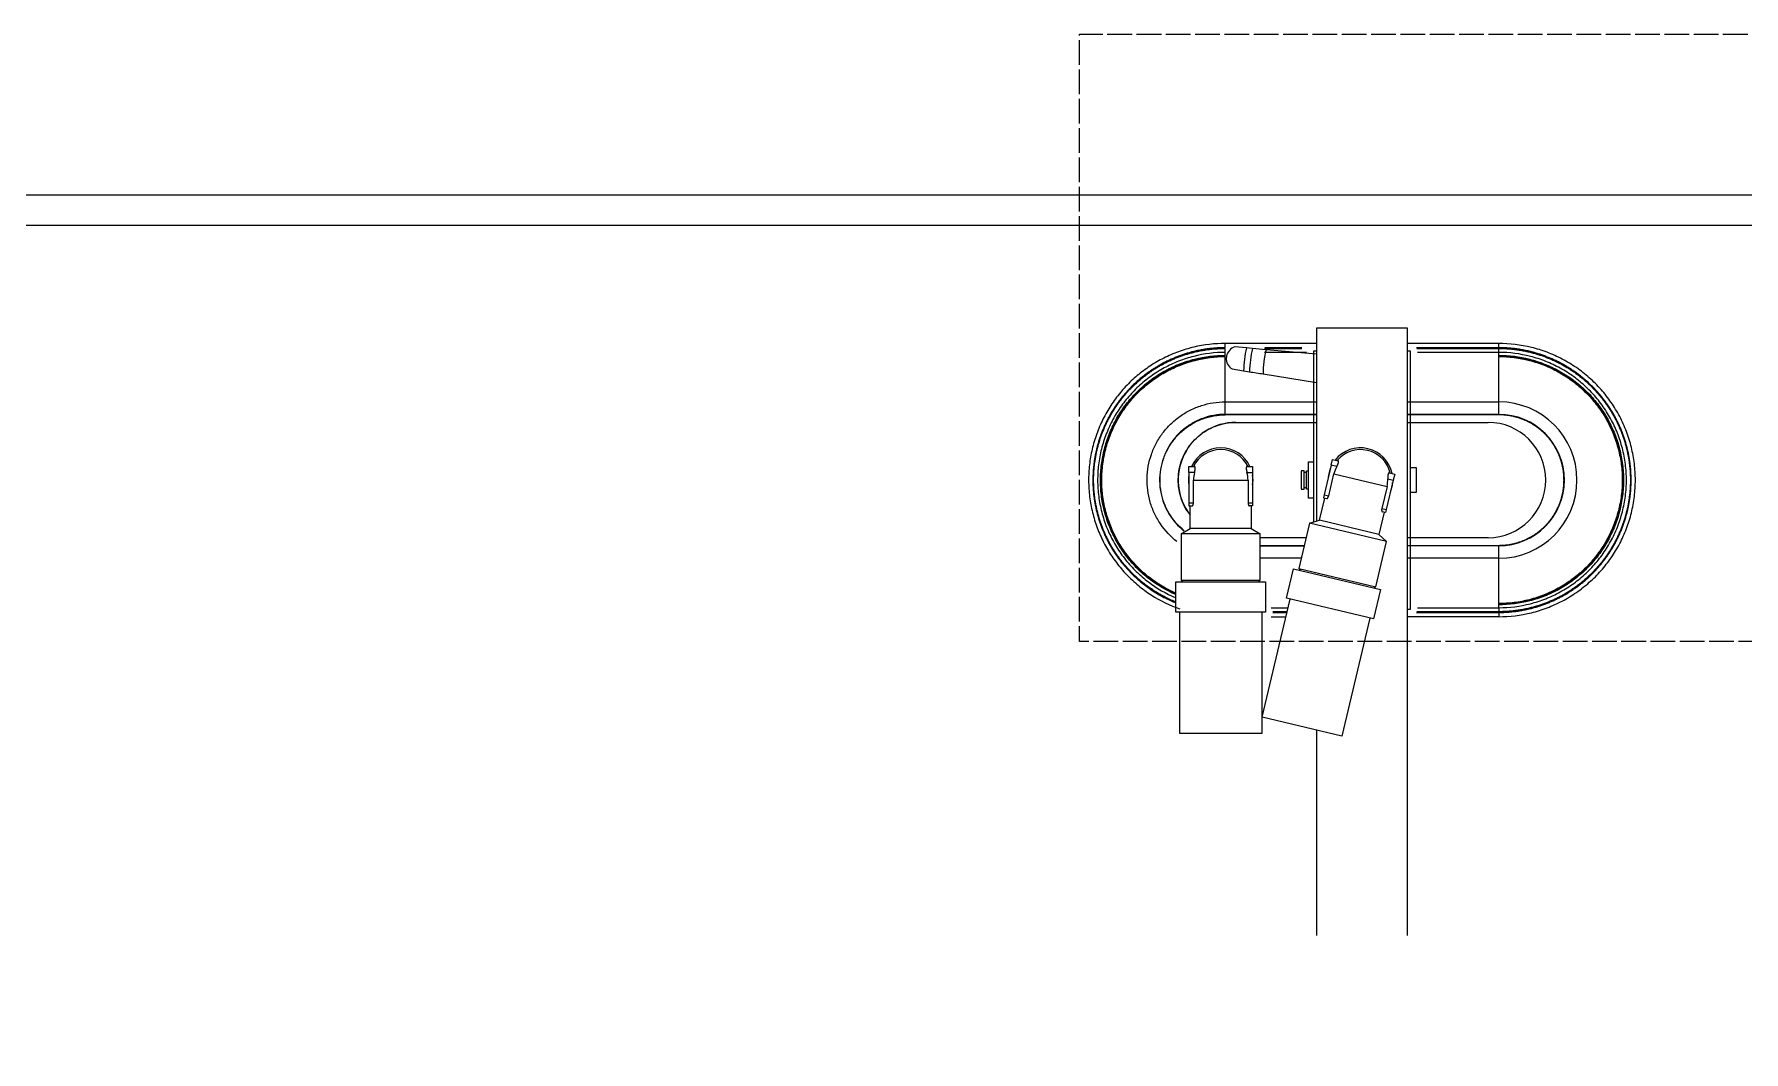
# Model space of a CAD drawing. Header units: millimetres. Extents: x 2179 to 48742, y 3478 to 161002.
# Drawn here: x 22854 to 23417, y 148094 to 148430 of the extents above; entities that cross this region are included whole.
import ezdxf

# ---------------------------------------------------------------- set-up
doc = ezdxf.new("R2010")
doc.units = ezdxf.units.MM
doc.linetypes.add('IMPORT-DASHED _2_', pattern=[9.652, 8.128, -1.524])
doc.layers.add('0-1', color=7, linetype='Continuous', lineweight=9)
doc.layers.add('Obrys-2', color=7, linetype='IMPORT-DASHED _2_', lineweight=9)
doc.layers.add('2966-1_navrh dispozice stroju-HK_02_dwg-1', color=7, linetype='Continuous', lineweight=9, true_color=0x919191)

# ---------------------------------------------------------------- blocks, each defined once
blk = doc.blocks.new('2966-1_navrh dispozice stroju-HK_02_dwg_SE2278-903744-1NP _ stroje')
at = {"layer": '0-1'}
for p, q in [((-10260, -732.75), (-10260, -762.75)), ((-10260, -792.75), (-10260, -822.75))]:
    blk.add_line(p, q, dxfattribs=at)
blk = doc.blocks.new('2966-1_navrh dispozice stroju-HK_02_dwg_SE2279-903745-1NP _ stroje')
at = {"layer": '0-1'}
for p, q in [((-10260.14, -732.75), (-10260.14, -762.75)), ((-10260.14, -792.75), (-10260.14, -822.75))]:
    blk.add_line(p, q, dxfattribs=at)
blk = doc.blocks.new('2966-1_navrh dispozice stroju-HK_02_dwg_SE2280-903746-1NP _ stroje')
at = {"layer": '0-1'}
for p, q in [((-10264.27, -762.75), (-10264.27, -732.75)), ((-10264.27, -822.75), (-10264.27, -792.75))]:
    blk.add_line(p, q, dxfattribs=at)
blk = doc.blocks.new('2966-1_navrh dispozice stroju-HK_02_dwg_SE2281-903747-1NP _ stroje')
at = {"layer": '0-1'}
for p, q in [((-10280.55, -732.75), (-10280.55, -759.52)), ((-10280.55, -795.97), (-10280.55, -809.85))]:
    blk.add_line(p, q, dxfattribs=at)
blk = doc.blocks.new('2966-1_navrh dispozice stroju-HK_02_dwg_SE2282-903748-1NP _ stroje')
at = {"layer": '0-1'}
for p, q in [((-10281.86, -759.65), (-10281.86, -732.75)), ((-10281.86, -809.8), (-10281.86, -797.61))]:
    blk.add_line(p, q, dxfattribs=at)
blk = doc.blocks.new('2966-1_navrh dispozice stroju-HK_02_dwg_SE2283-903749-1NP _ stroje')
at = {"layer": '0-1'}
for p, q in [((-10282.1, -732.75), (-10282.1, -759.76)), ((-10282.1, -797.6), (-10282.1, -809.78))]:
    blk.add_line(p, q, dxfattribs=at)
blk = doc.blocks.new('2966-1_navrh dispozice stroju-HK_02_dwg_SE2284-903750-1NP _ stroje')
at = {"layer": '0-1'}
for p, q in [((-10283.5, -732.75), (-10283.5, -762.75)), ((-10283.5, -792.75), (-10283.5, -822.75))]:
    blk.add_line(p, q, dxfattribs=at)
blk = doc.blocks.new('2966-1_navrh dispozice stroju-HK_02_dwg_SE2277-903751-1NP _ stroje')
at = {"layer": '0-1'}
for p, q in [((-10282.1, -732.75), (-10283.5, -732.75)), ((-10212.73, -732.75), (-10212.73, -762.75)), ((-10212.73, -797.71), (-10212.73, -811.25)), ((-10196.46, -807.61), (-10196.46, -802.08)), ((-10195.14, -802.4), (-10195.14, -807.14)), ((-10194.9, -807.14), (-10194.9, -802.45)), ((-10193.5, -807.64), (-10193.5, -802.78)), ((-10282.1, -822.75), (-10283.5, -822.75))]:
    blk.add_line(p, q, dxfattribs=at)
at = {"layer": '0-1', "flags": 128}
for points in [[(-10260, -732.75), (-10260.14, -732.75), (-10264.27, -732.75), (-10280.55, -732.75), (-10281.86, -732.75)], [(-10196.46, -759.52), (-10196.46, -732.75), (-10212.73, -732.75), (-10217, -732.75), (-10216.87, -732.75), (-10217, -762.75), (-10217, -732.75)], [(-10196.46, -732.75), (-10195.14, -732.75), (-10195.14, -759.65)], [(-10194.9, -759.76), (-10194.9, -732.75), (-10193.5, -732.75), (-10193.5, -762.75)], [(-10216.87, -811.52), (-10216.87, -796.73), (-10217, -811.52)], [(-10260, -822.75), (-10260.14, -822.75), (-10264.27, -822.75), (-10280.55, -822.75), (-10281.86, -822.75)]]:
    blk.add_lwpolyline(points, dxfattribs=at)
at = {"layer": '0-1'}
for radius, start in [(25.77, 0), (21.64, 360)]:
    blk.add_arc((-10238.5, -732.75), radius, start, 180, dxfattribs=at)
for points, degree, knots in [([(-10193.5, -732.75), (-10193.5, -729.12), (-10194.16, -723.68), (-10196.32, -716.75), (-10198.56, -711.78), (-10201.38, -707.12), (-10204.74, -702.83), (-10208.59, -698.98), (-10212.88, -695.62), (-10217.54, -692.8), (-10222.51, -690.57), (-10227.71, -688.95), (-10233.06, -687.97), (-10238.5, -687.64), (-10243.94, -687.97), (-10249.3, -688.95), (-10254.5, -690.57), (-10259.47, -692.8), (-10264.13, -695.62), (-10268.41, -698.98), (-10272.27, -702.83), (-10275.63, -707.12), (-10278.44, -711.78), (-10280.68, -716.75), (-10282.84, -723.68), (-10283.5, -729.12), (-10283.5, -732.75)], 3, [0, 0, 0, 0, 0.076923, 0.115385, 0.153846, 0.192308, 0.230769, 0.269231, 0.307692, 0.346154, 0.384615, 0.423077, 0.461538, 0.5, 0.538462, 0.576923, 0.615385, 0.653846, 0.692308, 0.730769, 0.769231, 0.807692, 0.846154, 0.884615, 0.923077, 1, 1, 1, 1]), ([(-10194.9, -732.75), (-10194.9, -728.78), (-10196.09, -722.29), (-10197.66, -717.26), (-10199.82, -712.45), (-10202.55, -707.93), (-10205.81, -703.78), (-10209.54, -700.05), (-10213.69, -696.8), (-10218.2, -694.07), (-10223.01, -691.9), (-10228.05, -690.34), (-10233.24, -689.38), (-10238.5, -689.07), (-10243.77, -689.38), (-10248.96, -690.34), (-10253.99, -691.9), (-10258.8, -694.07), (-10263.31, -696.8), (-10267.47, -700.05), (-10271.2, -703.78), (-10274.45, -707.93), (-10277.18, -712.45), (-10279.34, -717.26), (-10280.91, -722.29), (-10282.1, -728.78), (-10282.1, -732.75)], 2, [0, 0, 0, 0.057692, 0.096154, 0.134615, 0.173077, 0.211538, 0.25, 0.288462, 0.326923, 0.365385, 0.403846, 0.442308, 0.480769, 0.519231, 0.557692, 0.596154, 0.634615, 0.673077, 0.711538, 0.75, 0.788462, 0.826923, 0.865385, 0.903846, 0.942308, 1, 1, 1]), ([(-10281.86, -732.75), (-10281.86, -728.8), (-10280.68, -722.35), (-10279.12, -717.34), (-10276.97, -712.56), (-10274.25, -708.07), (-10271.02, -703.94), (-10267.31, -700.23), (-10263.18, -696.99), (-10258.69, -694.28), (-10253.91, -692.13), (-10248.9, -690.57), (-10243.74, -689.62), (-10238.5, -689.3), (-10233.27, -689.62), (-10228.11, -690.57), (-10223.1, -692.13), (-10218.31, -694.28), (-10213.82, -696.99), (-10209.69, -700.23), (-10205.98, -703.94), (-10202.75, -708.07), (-10200.04, -712.56), (-10197.88, -717.34), (-10196.32, -722.35), (-10195.14, -728.8), (-10195.14, -732.75)], 2, [0, 0, 0, 0.057692, 0.096154, 0.134615, 0.173077, 0.211538, 0.25, 0.288462, 0.326923, 0.365385, 0.403846, 0.442308, 0.480769, 0.519231, 0.557692, 0.596154, 0.634615, 0.673077, 0.711538, 0.75, 0.788462, 0.826923, 0.865385, 0.903846, 0.942308, 1, 1, 1]), ([(-10196.46, -732.75), (-10196.46, -729.22), (-10197.13, -723.94), (-10199.31, -717.23), (-10201.56, -712.44), (-10204.4, -707.97), (-10207.77, -703.89), (-10211.63, -700.27), (-10215.91, -697.15), (-10220.55, -694.6), (-10225.48, -692.65), (-10230.6, -691.34), (-10235.85, -690.67), (-10241.15, -690.67), (-10246.4, -691.34), (-10251.53, -692.65), (-10256.45, -694.6), (-10261.09, -697.15), (-10265.37, -700.27), (-10269.23, -703.89), (-10272.61, -707.97), (-10275.44, -712.44), (-10277.7, -717.23), (-10279.88, -723.94), (-10280.55, -729.22), (-10280.55, -732.75)], 3, [0, 0, 0, 0, 0.08, 0.12, 0.16, 0.2, 0.24, 0.28, 0.32, 0.36, 0.4, 0.44, 0.48, 0.52, 0.56, 0.6, 0.64, 0.68, 0.72, 0.76, 0.8, 0.84, 0.88, 0.92, 1, 1, 1, 1]), ([(-10279.6, -732.75), (-10279.6, -729.3), (-10278.95, -724.14), (-10276.82, -717.58), (-10274.61, -712.89), (-10271.84, -708.52), (-10268.54, -704.54), (-10264.77, -700.99), (-10260.58, -697.95), (-10256.05, -695.46), (-10251.24, -693.55), (-10246.22, -692.27), (-10241.09, -691.62), (-10235.91, -691.62), (-10230.78, -692.27), (-10225.77, -693.55), (-10220.96, -695.46), (-10216.42, -697.95), (-10212.23, -700.99), (-10208.46, -704.54), (-10205.16, -708.52), (-10202.39, -712.89), (-10200.19, -717.58), (-10198.06, -724.14), (-10197.4, -729.3), (-10197.4, -732.75)], 3, [0, 0, 0, 0, 0.08, 0.12, 0.16, 0.2, 0.24, 0.28, 0.32, 0.36, 0.4, 0.44, 0.48, 0.52, 0.56, 0.6, 0.64, 0.68, 0.72, 0.76, 0.8, 0.84, 0.88, 0.92, 1, 1, 1, 1]), ([(-10279.32, -732.75), (-10279.33, -729.33), (-10278.68, -724.2), (-10276.56, -717.68), (-10274.37, -713.03), (-10271.61, -708.69), (-10268.34, -704.73), (-10264.59, -701.21), (-10260.43, -698.19), (-10255.93, -695.71), (-10251.15, -693.82), (-10246.17, -692.54), (-10241.07, -691.9), (-10235.93, -691.9), (-10230.83, -692.54), (-10225.85, -693.82), (-10221.07, -695.71), (-10216.57, -698.19), (-10212.41, -701.21), (-10208.66, -704.73), (-10205.39, -708.69), (-10202.63, -713.03), (-10200.45, -717.68), (-10198.33, -724.2), (-10197.68, -729.33), (-10197.68, -732.75)], 3, [0, 0, 0, 0, 0.08, 0.12, 0.16, 0.2, 0.24, 0.28, 0.32, 0.36, 0.4, 0.44, 0.48, 0.52, 0.56, 0.6, 0.64, 0.68, 0.72, 0.76, 0.8, 0.84, 0.88, 0.92, 1, 1, 1, 1]), ([(-10279.18, -732.75), (-10279.18, -729.34), (-10278.53, -724.23), (-10276.42, -717.73), (-10274.24, -713.1), (-10271.49, -708.78), (-10268.23, -704.83), (-10264.5, -701.32), (-10260.35, -698.31), (-10255.87, -695.85), (-10251.1, -693.96), (-10246.14, -692.69), (-10241.06, -692.04), (-10235.94, -692.04), (-10230.86, -692.69), (-10225.9, -693.96), (-10221.14, -695.85), (-10216.65, -698.31), (-10212.51, -701.32), (-10208.77, -704.83), (-10205.51, -708.78), (-10202.76, -713.1), (-10200.58, -717.73), (-10198.47, -724.23), (-10197.83, -729.34), (-10197.83, -732.75)], 3, [0, 0, 0, 0, 0.08, 0.12, 0.16, 0.2, 0.24, 0.28, 0.32, 0.36, 0.4, 0.44, 0.48, 0.52, 0.56, 0.6, 0.64, 0.68, 0.72, 0.76, 0.8, 0.84, 0.88, 0.92, 1, 1, 1, 1]), ([(-10217, -732.75), (-10217, -729.91), (-10218.22, -725.36), (-10219.81, -721.95), (-10221.97, -718.87), (-10224.63, -716.21), (-10227.71, -714.06), (-10231.12, -712.47), (-10234.75, -711.49), (-10238.5, -711.16), (-10242.25, -711.49), (-10245.88, -712.47), (-10249.29, -714.06), (-10252.37, -716.21), (-10255.03, -718.87), (-10257.19, -721.95), (-10258.78, -725.36), (-10260, -729.91), (-10260, -732.75)], 2, [0, 0, 0, 0.083333, 0.138889, 0.194444, 0.25, 0.305556, 0.361111, 0.416667, 0.472222, 0.527778, 0.583333, 0.638889, 0.694444, 0.75, 0.805556, 0.861111, 0.916667, 1, 1, 1]), ([(-10283.5, -822.75), (-10283.5, -826.25), (-10282.88, -831.5), (-10280.86, -838.23), (-10278.77, -843.06), (-10276.13, -847.61), (-10272.98, -851.82), (-10269.36, -855.64), (-10265.31, -859.01), (-10260.9, -861.89), (-10256.19, -864.24), (-10251.23, -866.01), (-10246.11, -867.2), (-10240.88, -867.79), (-10235.61, -867.76), (-10230.39, -867.11), (-10225.27, -865.86), (-10220.34, -864.03), (-10215.65, -861.63), (-10211.28, -858.7), (-10207.27, -855.29), (-10203.69, -851.43), (-10199.55, -845.76), (-10197.22, -841.01), (-10196.06, -837.7)], 3, [0, 0, 0, 0, 0.083333, 0.125, 0.166667, 0.208333, 0.25, 0.291667, 0.333333, 0.375, 0.416667, 0.458333, 0.5, 0.541667, 0.583333, 0.625, 0.666667, 0.708333, 0.75, 0.791667, 0.833333, 0.875, 0.916667, 1, 1, 1, 1]), ([(-10282.1, -822.75), (-10282.1, -826.68), (-10280.93, -833.12), (-10279.38, -838.13), (-10277.25, -842.91), (-10274.56, -847.4), (-10271.35, -851.54), (-10267.67, -855.26), (-10263.57, -858.52), (-10259.11, -861.26), (-10254.35, -863.45), (-10249.36, -865.05), (-10244.22, -866.05), (-10239, -866.42), (-10233.77, -866.17), (-10228.61, -865.29), (-10223.59, -863.8), (-10218.78, -861.72), (-10214.26, -859.08), (-10210.09, -855.92), (-10206.32, -852.28), (-10203.02, -848.22), (-10199.53, -842.68), (-10198.06, -839.03)], 2, [0, 0, 0, 0.065217, 0.108696, 0.152174, 0.195652, 0.23913, 0.282609, 0.326087, 0.369565, 0.413043, 0.456522, 0.5, 0.543478, 0.586956, 0.630435, 0.673913, 0.717391, 0.76087, 0.804348, 0.847826, 0.891304, 0.934783, 1, 1, 1]), ([(-10198.31, -839.02), (-10199.78, -842.65), (-10203.26, -848.14), (-10206.55, -852.18), (-10210.3, -855.79), (-10214.45, -858.92), (-10218.95, -861.54), (-10223.73, -863.6), (-10228.72, -865.07), (-10233.85, -865.94), (-10239.05, -866.18), (-10244.24, -865.81), (-10249.35, -864.81), (-10254.3, -863.21), (-10259.02, -861.03), (-10263.45, -858.3), (-10267.53, -855.07), (-10271.18, -851.36), (-10274.37, -847.25), (-10277.04, -842.78), (-10279.16, -838.03), (-10280.7, -833.06), (-10281.86, -826.66), (-10281.86, -822.75)], 2, [0, 0, 0, 0.065217, 0.108696, 0.152174, 0.195652, 0.23913, 0.282609, 0.326087, 0.369565, 0.413044, 0.456522, 0.5, 0.543478, 0.586957, 0.630435, 0.673913, 0.717391, 0.76087, 0.804348, 0.847826, 0.891304, 0.934783, 1, 1, 1]), ([(-10280.55, -822.75), (-10280.55, -826.24), (-10279.89, -831.49), (-10277.74, -838.16), (-10275.51, -842.92), (-10272.72, -847.37), (-10269.39, -851.43), (-10265.58, -855.05), (-10261.35, -858.17), (-10256.76, -860.74), (-10251.9, -862.71), (-10246.82, -864.07), (-10241.61, -864.78), (-10236.36, -864.84), (-10231.14, -864.25), (-10226.03, -863.01), (-10221.12, -861.15), (-10216.47, -858.69), (-10212.17, -855.66), (-10208.28, -852.13), (-10203.72, -846.82), (-10201.08, -842.24), (-10199.73, -839.01)], 3, [0, 0, 0, 0, 0.090909, 0.136364, 0.181818, 0.227273, 0.272727, 0.318182, 0.363636, 0.409091, 0.454545, 0.5, 0.545455, 0.590909, 0.636364, 0.681818, 0.727273, 0.772727, 0.818182, 0.863636, 0.909091, 1, 1, 1, 1]), ([(-10200.77, -839.04), (-10202.12, -842.17), (-10204.73, -846.6), (-10209.22, -851.74), (-10213.04, -855.15), (-10217.25, -858.05), (-10221.79, -860.41), (-10226.59, -862.19), (-10231.57, -863.37), (-10236.66, -863.91), (-10241.78, -863.82), (-10246.84, -863.1), (-10251.78, -861.75), (-10256.51, -859.81), (-10260.97, -857.29), (-10265.08, -854.24), (-10268.77, -850.7), (-10272.01, -846.73), (-10274.72, -842.39), (-10276.88, -837.75), (-10278.96, -831.26), (-10279.6, -826.15), (-10279.6, -822.75)], 3, [0, 0, 0, 0, 0.090909, 0.136364, 0.181818, 0.227273, 0.272727, 0.318182, 0.363636, 0.409091, 0.454545, 0.5, 0.545455, 0.590909, 0.636364, 0.681818, 0.727273, 0.772727, 0.818182, 0.863636, 0.909091, 1, 1, 1, 1]), ([(-10201.08, -839.05), (-10202.43, -842.15), (-10205.03, -846.54), (-10209.5, -851.62), (-10213.3, -854.99), (-10217.48, -857.86), (-10221.99, -860.2), (-10226.76, -861.95), (-10231.7, -863.1), (-10236.75, -863.64), (-10241.83, -863.54), (-10246.85, -862.81), (-10251.75, -861.47), (-10256.44, -859.53), (-10260.86, -857.03), (-10264.93, -854), (-10268.59, -850.49), (-10271.8, -846.55), (-10274.49, -842.24), (-10276.62, -837.64), (-10278.69, -831.19), (-10279.33, -826.12), (-10279.32, -822.75)], 3, [0, 0, 0, 0, 0.090909, 0.136364, 0.181818, 0.227273, 0.272727, 0.318182, 0.363636, 0.409091, 0.454545, 0.5, 0.545455, 0.590909, 0.636364, 0.681818, 0.727273, 0.772727, 0.818182, 0.863636, 0.909091, 1, 1, 1, 1]), ([(-10201.24, -839.06), (-10202.59, -842.14), (-10205.19, -846.51), (-10209.65, -851.56), (-10213.44, -854.91), (-10217.61, -857.76), (-10222.1, -860.08), (-10226.85, -861.82), (-10231.77, -862.97), (-10236.8, -863.49), (-10241.85, -863.39), (-10246.86, -862.66), (-10251.73, -861.32), (-10256.4, -859.39), (-10260.8, -856.89), (-10264.85, -853.87), (-10268.5, -850.37), (-10271.69, -846.45), (-10274.36, -842.16), (-10276.49, -837.57), (-10278.55, -831.15), (-10279.18, -826.11), (-10279.18, -822.75)], 3, [0, 0, 0, 0, 0.090909, 0.136364, 0.181818, 0.227273, 0.272727, 0.318182, 0.363636, 0.409091, 0.454545, 0.5, 0.545455, 0.590909, 0.636364, 0.681818, 0.727273, 0.772727, 0.818182, 0.863636, 0.909091, 1, 1, 1, 1]), ([(-10218.23, -838.66), (-10219.87, -840.75), (-10222.82, -843.5), (-10227.46, -846.14), (-10231.19, -847.57), (-10235.11, -848.4), (-10239.1, -848.61), (-10243.08, -848.21), (-10246.95, -847.2), (-10250.62, -845.61), (-10254, -843.46), (-10257.01, -840.83), (-10259.57, -837.76), (-10261.64, -834.33), (-10263.65, -829.39), (-10264.27, -825.4), (-10264.27, -822.75)], 3, [0, 0, 0, 0, 0.125, 0.1875, 0.25, 0.3125, 0.375, 0.4375, 0.5, 0.5625, 0.625, 0.6875, 0.75, 0.8125, 0.875, 1, 1, 1, 1]), ([(-10260.14, -822.75), (-10260.14, -825.28), (-10259.46, -829.09), (-10257.29, -833.69), (-10255.09, -836.81), (-10252.37, -839.5), (-10249.23, -841.66), (-10245.75, -843.25), (-10242.05, -844.2), (-10238.25, -844.49), (-10234.45, -844.11), (-10230.77, -843.07), (-10226.19, -840.85), (-10223.27, -838.32), (-10221.68, -836.35)], 3, [0, 0, 0, 0, 0.142857, 0.214286, 0.285714, 0.357143, 0.428571, 0.5, 0.571429, 0.642857, 0.714286, 0.785714, 0.857143, 1, 1, 1, 1]), ([(-10221.79, -836.28), (-10223.38, -838.24), (-10226.28, -840.75), (-10230.83, -842.95), (-10234.49, -843.98), (-10238.26, -844.36), (-10242.04, -844.06), (-10245.72, -843.12), (-10249.17, -841.54), (-10252.29, -839.39), (-10254.99, -836.72), (-10257.18, -833.62), (-10259.33, -829.04), (-10260, -825.27), (-10260, -822.75)], 3, [0, 0, 0, 0, 0.142857, 0.214286, 0.285714, 0.357143, 0.428571, 0.5, 0.571429, 0.642857, 0.714286, 0.785714, 0.857143, 1, 1, 1, 1])]:
    blk.add_open_spline(points, degree=degree, knots=knots, dxfattribs=at)
for name in ['2966-1_navrh dispozice stroju-HK_02_dwg_SE2284-903750-1NP _ stroje', '2966-1_navrh dispozice stroju-HK_02_dwg_SE2283-903749-1NP _ stroje', '2966-1_navrh dispozice stroju-HK_02_dwg_SE2282-903748-1NP _ stroje', '2966-1_navrh dispozice stroju-HK_02_dwg_SE2281-903747-1NP _ stroje', '2966-1_navrh dispozice stroju-HK_02_dwg_SE2280-903746-1NP _ stroje', '2966-1_navrh dispozice stroju-HK_02_dwg_SE2279-903745-1NP _ stroje', '2966-1_navrh dispozice stroju-HK_02_dwg_SE2278-903744-1NP _ stroje']:
    blk.add_blockref(name, (0, 0))
blk = doc.blocks.new('2966-1_navrh dispozice stroju-HK_02_dwg_SE2276-903752-1NP _ stroje')
at = {"layer": '0-1'}
for centre, start, end in [((-10238.5, -736.25), 360, 180), ((-10238.5, -819.25), 180, 307.6173)]:
    blk.add_arc(centre, 19, start, end, dxfattribs=at)
blk = doc.blocks.new('2966-1_navrh dispozice stroju-HK_02_dwg_SE2274-903753-1NP _ stroje')
at = {"layer": '0-1'}
for p, q in [((-10219.5, -736.25), (-10219.5, -762.75)), ((-10219.5, -796.11), (-10219.5, -811.25))]:
    blk.add_line(p, q, dxfattribs=at)
blk = doc.blocks.new('2966-1_navrh dispozice stroju-HK_02_dwg_SE2275-903754-1NP _ stroje')
at = {"layer": '0-1'}
for p, q in [((-10257.5, -762.75), (-10257.5, -736.25)), ((-10257.5, -819.25), (-10257.5, -792.75))]:
    blk.add_line(p, q, dxfattribs=at)
blk = doc.blocks.new('2966-1_navrh dispozice stroju-HK_02_dwg_SE2273-903755-1NP _ stroje')
at = {"layer": '0-1'}
blk.add_arc((-10238.5, -736.25), 19, 360, 180, dxfattribs=at)
blk.add_open_spline([(-10228.34, -835.3), (-10230.24, -836.51), (-10233.42, -837.8), (-10237.92, -838.34), (-10241.3, -838.14), (-10244.6, -837.35), (-10247.71, -835.98), (-10250.53, -834.08), (-10252.96, -831.72), (-10254.94, -828.96), (-10256.89, -824.88), (-10257.5, -821.5), (-10257.5, -819.25)], degree=3, knots=[0, 0, 0, 0, 0.166667, 0.25, 0.333333, 0.416667, 0.5, 0.583333, 0.666667, 0.75, 0.833333, 1, 1, 1, 1], dxfattribs=at)
for name in ['2966-1_navrh dispozice stroju-HK_02_dwg_SE2275-903754-1NP _ stroje', '2966-1_navrh dispozice stroju-HK_02_dwg_SE2274-903753-1NP _ stroje']:
    blk.add_blockref(name, (0, 0))
blk = doc.blocks.new('2966-1_navrh dispozice stroju-HK_02_dwg_SE2272-903756-1NP _ stroje')
at = {"layer": '0-1'}
for p, q in [((-10279.99, -792.75), (-10281.45, -809.34)), ((-10273.48, -810.33), (-10270.68, -792.75))]:
    blk.add_line(p, q, dxfattribs=at)
at = {"layer": '0-1', "flags": 128}
for points in [[(-10281.84, -813.81), (-10282.02, -815.8), (-10282.35, -819.62)], [(-10275.1, -820.52), (-10274.49, -816.73), (-10274.18, -814.76)]]:
    blk.add_lwpolyline(points, dxfattribs=at)
at = {"layer": '0-1'}
for centre, radius, start, end in [((-8365.7, -980.39), 1923.37, 174.89782, 175.03144), ((-10273.5, -777.75), 32.58, 255.884, 270.0452), ((-11298.16, -649.65), 1037.2, 350.84074, 351.08852), ((-10273.5, -777.75), 37.02, 256.9798, 268.9497), ((-10278.52, -818.44), 4.01, 197.2324, 258.7213), ((-10278.52, -818.44), 4.01, 267.208, 328.6968), ((-10273.5, -777.75), 45, 262.5871, 263.3421)]:
    blk.add_arc(centre, radius, start, end, dxfattribs=at)
blk.add_open_spline([(-10282.02, -815.8), (-10280.78, -816.08), (-10278.29, -816.51), (-10275.76, -816.7), (-10274.49, -816.73)], degree=3, dxfattribs=at)
blk = doc.blocks.new('2966-1_navrh dispozice stroju-HK_02_dwg_SE2271-903757-1NP _ stroje')
at = {"layer": '0-1'}
for p, q in [((-10241, -796.01), (-10241, -796.75)), ((-10236, -796.75), (-10236, -796.01))]:
    blk.add_line(p, q, dxfattribs=at)
at = {"layer": '0-1', "flags": 128}
for points in [[(-10234.5, -761.75), (-10234.5, -759.75), (-10242.5, -759.75), (-10242.5, -761.75)], [(-10235.5, -795.35), (-10235.5, -796.01), (-10241.5, -796.01), (-10241.5, -795.35)]]:
    blk.add_lwpolyline(points, dxfattribs=at)
blk.add_lwpolyline([(-10241.5, -797.75), (-10235.5, -797.75), (-10235.5, -796.75), (-10241.5, -796.75)], close=True, dxfattribs=at)
blk = doc.blocks.new('2966-1_navrh dispozice stroju-HK_02_dwg_SE2270-903758-1NP _ stroje')
at = {"layer": '0-1', "flags": 128}
for points in [[(-10196, -762.75), (-10196, -761.75), (-10281, -761.75), (-10281, -762.75)], [(-10281, -792.75), (-10281, -793.75), (-10224.64, -793.75)]]:
    blk.add_lwpolyline(points, dxfattribs=at)
blk = doc.blocks.new('2966-1_navrh dispozice stroju-HK_02_dwg_SE2269-903759-1NP _ stroje')
at = {"layer": '0-1', "flags": 128}
blk.add_lwpolyline([(-10232.5, -793.75), (-10232.5, -795.35), (-10244.5, -795.35), (-10244.5, -793.75)], dxfattribs=at)
blk = doc.blocks.new('2966-1_navrh dispozice stroju-HK_02_dwg_SE2268-903760-1NP _ stroje')
at = {"layer": '0-1'}
for start, end in [(115.0616, 244.9384), (81.2584, 98.7416), (261.2584, 278.7416)]:
    blk.add_arc((-10238.5, -824.25), 10.62, start, end, dxfattribs=at)
blk = doc.blocks.new('2966-1_navrh dispozice stroju-HK_02_dwg_SE2267-903761-1NP _ stroje')
at = {"layer": '0-1'}
for p, q in [((-10241, -815.61), (-10241, -813.75)), ((-10205, -811.75), (-10205.5, -811.25)), ((-10205.5, -837.25), (-10205, -836.75))]:
    blk.add_line(p, q, dxfattribs=at)
at = {"layer": '0-1', "flags": 128}
for points in [[(-10243, -815.61), (-10243, -813.75), (-10241, -813.75), (-10231, -813.75)], [(-10241, -834.75), (-10231, -834.75), (-10231, -833.23), (-10238.5, -833.23), (-10238.5, -815.26), (-10231, -815.26), (-10231, -813.75), (-10230, -813.75), (-10230, -814.82)], [(-10230, -814.2), (-10222.5, -814.2), (-10222.5, -834.3), (-10230, -834.3)], [(-10222.5, -814.2), (-10220.8, -811.25), (-10220.8, -837.25), (-10222.5, -834.3)], [(-10220.8, -837.25), (-10205.5, -837.25), (-10205.5, -811.25), (-10220.8, -811.25)], [(-10241, -832.88), (-10241, -834.75), (-10243, -834.75), (-10243, -832.88)], [(-10231, -834.75), (-10230, -834.75), (-10230, -833.67)]]:
    blk.add_lwpolyline(points, dxfattribs=at)
at = {"layer": '0-1'}
for radius, start, end in [(10.05, 116.6001, 243.3999), (8.99, 90, 106.153), (8.99, 253.847, 270)]:
    blk.add_arc((-10238.5, -824.25), radius, start, end, dxfattribs=at)
for points, knots in [([(-10243, -815.61), (-10243, -815.64), (-10242.99, -815.68), (-10242.96, -815.72), (-10242.94, -815.74), (-10242.91, -815.77), (-10242.87, -815.78), (-10242.84, -815.8), (-10242.8, -815.81), (-10242.77, -815.82), (-10242.73, -815.83), (-10242.69, -815.84), (-10242.66, -815.84), (-10242.62, -815.85), (-10242.58, -815.85), (-10242.55, -815.85), (-10242.51, -815.86), (-10242.47, -815.86), (-10242.43, -815.86), (-10242.4, -815.86), (-10242.36, -815.86), (-10242.32, -815.86), (-10242.28, -815.85), (-10242.25, -815.85), (-10242.21, -815.85), (-10242.17, -815.85), (-10242.14, -815.84), (-10242.1, -815.84), (-10242.06, -815.84), (-10242.02, -815.83), (-10241.99, -815.83), (-10241.95, -815.82), (-10241.91, -815.82), (-10241.88, -815.81), (-10241.84, -815.81), (-10241.8, -815.8), (-10241.77, -815.79), (-10241.73, -815.79), (-10241.69, -815.78), (-10241.66, -815.77), (-10241.62, -815.77), (-10241.58, -815.76), (-10241.55, -815.75), (-10241.51, -815.74), (-10241.47, -815.74), (-10241.44, -815.73), (-10241.4, -815.72), (-10241.36, -815.71), (-10241.33, -815.7), (-10241.29, -815.69), (-10241.25, -815.68), (-10241.22, -815.67), (-10241.18, -815.66), (-10241.15, -815.65), (-10241.11, -815.64), (-10241.06, -815.63), (-10241.03, -815.62), (-10241, -815.61)], [0, 0, 0, 0, 0.035045, 0.052564, 0.070094, 0.087631, 0.105172, 0.122716, 0.14026, 0.157805, 0.175351, 0.192896, 0.210442, 0.227988, 0.245534, 0.263079, 0.280625, 0.298171, 0.315717, 0.333263, 0.350808, 0.368354, 0.3859, 0.403446, 0.420991, 0.438537, 0.456083, 0.473629, 0.491174, 0.50872, 0.526266, 0.543812, 0.561357, 0.578903, 0.596449, 0.613995, 0.63154, 0.649086, 0.666632, 0.684178, 0.701723, 0.719269, 0.736815, 0.75436, 0.771906, 0.789452, 0.806997, 0.824543, 0.842089, 0.859635, 0.87718, 0.894726, 0.912272, 0.929817, 0.947363, 0.964909, 1, 1, 1, 1]), ([(-10231, -815.26), (-10230.97, -815.26), (-10230.93, -815.26), (-10230.87, -815.26), (-10230.82, -815.25), (-10230.78, -815.25), (-10230.73, -815.24), (-10230.69, -815.24), (-10230.65, -815.23), (-10230.6, -815.22), (-10230.56, -815.21), (-10230.52, -815.2), (-10230.47, -815.19), (-10230.43, -815.17), (-10230.39, -815.16), (-10230.35, -815.14), (-10230.31, -815.12), (-10230.27, -815.1), (-10230.23, -815.08), (-10230.19, -815.06), (-10230.15, -815.04), (-10230.11, -815.01), (-10230.08, -814.98), (-10230.05, -814.95), (-10230.02, -814.9), (-10230, -814.86), (-10230, -814.82)], [0, 0, 0, 0, 0.076937, 0.115407, 0.153875, 0.192344, 0.230813, 0.269282, 0.307751, 0.34622, 0.384689, 0.423158, 0.461626, 0.500095, 0.538564, 0.577033, 0.615501, 0.65397, 0.692438, 0.730906, 0.769373, 0.807839, 0.846302, 0.884757, 0.923197, 1, 1, 1, 1]), ([(-10241, -832.88), (-10241.03, -832.87), (-10241.06, -832.86), (-10241.11, -832.85), (-10241.14, -832.84), (-10241.18, -832.83), (-10241.21, -832.82), (-10241.25, -832.81), (-10241.29, -832.8), (-10241.32, -832.79), (-10241.36, -832.78), (-10241.39, -832.77), (-10241.43, -832.77), (-10241.46, -832.76), (-10241.5, -832.75), (-10241.54, -832.74), (-10241.57, -832.74), (-10241.61, -832.73), (-10241.64, -832.72), (-10241.68, -832.71), (-10241.72, -832.71), (-10241.75, -832.7), (-10241.79, -832.69), (-10241.82, -832.69), (-10241.86, -832.68), (-10241.9, -832.68), (-10241.93, -832.67), (-10241.97, -832.67), (-10242.01, -832.66), (-10242.04, -832.66), (-10242.08, -832.65), (-10242.12, -832.65), (-10242.15, -832.65), (-10242.19, -832.64), (-10242.23, -832.64), (-10242.26, -832.64), (-10242.3, -832.64), (-10242.34, -832.64), (-10242.37, -832.63), (-10242.41, -832.63), (-10242.45, -832.63), (-10242.48, -832.63), (-10242.52, -832.64), (-10242.56, -832.64), (-10242.59, -832.64), (-10242.63, -832.65), (-10242.67, -832.65), (-10242.7, -832.66), (-10242.74, -832.66), (-10242.77, -832.67), (-10242.81, -832.68), (-10242.84, -832.69), (-10242.88, -832.71), (-10242.91, -832.73), (-10242.94, -832.75), (-10242.97, -832.77), (-10242.99, -832.82), (-10243, -832.85), (-10243, -832.88)], [0, 0, 0, 0, 0.034487, 0.05173, 0.068973, 0.086216, 0.10346, 0.120703, 0.137946, 0.15519, 0.172433, 0.189676, 0.206919, 0.224163, 0.241406, 0.258649, 0.275893, 0.293136, 0.310379, 0.327623, 0.344866, 0.362109, 0.379353, 0.396596, 0.413839, 0.431082, 0.448326, 0.465569, 0.482812, 0.500056, 0.517299, 0.534542, 0.551786, 0.569029, 0.586272, 0.603516, 0.620759, 0.638002, 0.655246, 0.672489, 0.689732, 0.706975, 0.724219, 0.741462, 0.758705, 0.775948, 0.793192, 0.810435, 0.827678, 0.84492, 0.862162, 0.879404, 0.896644, 0.913882, 0.931115, 0.948337, 0.965551, 1, 1, 1, 1]), ([(-10230, -833.67), (-10230, -833.64), (-10230.02, -833.6), (-10230.05, -833.55), (-10230.08, -833.52), (-10230.11, -833.49), (-10230.14, -833.46), (-10230.18, -833.44), (-10230.21, -833.41), (-10230.25, -833.39), (-10230.29, -833.37), (-10230.33, -833.36), (-10230.37, -833.34), (-10230.41, -833.33), (-10230.45, -833.31), (-10230.49, -833.3), (-10230.53, -833.29), (-10230.58, -833.28), (-10230.62, -833.27), (-10230.66, -833.26), (-10230.7, -833.25), (-10230.74, -833.25), (-10230.79, -833.24), (-10230.83, -833.24), (-10230.87, -833.24), (-10230.93, -833.23), (-10230.97, -833.23), (-10231, -833.23)], [0, 0, 0, 0, 0.073965, 0.110985, 0.148017, 0.185056, 0.222097, 0.259139, 0.296181, 0.333224, 0.370267, 0.40731, 0.444353, 0.481396, 0.51844, 0.555483, 0.592526, 0.629569, 0.666612, 0.703656, 0.740699, 0.777742, 0.814786, 0.851829, 0.888872, 0.925916, 1, 1, 1, 1])]:
    blk.add_open_spline(points, degree=3, knots=knots, dxfattribs=at)
blk.add_blockref('2966-1_navrh dispozice stroju-HK_02_dwg_SE2268-903760-1NP _ stroje', (0, 0))
blk = doc.blocks.new('2966-1_navrh dispozice stroju-HK_02_dwg_SE2266-903762-1NP _ stroje')
at = {"layer": '0-1'}
for start, end in [(101.7297, 231.6064), (67.9264, 85.4096), (247.9264, 265.4096)]:
    blk.add_arc((-10238.5, -778.25), 10.62, start, end, dxfattribs=at)
blk = doc.blocks.new('2966-1_navrh dispozice stroju-HK_02_dwg_SE2265-903763-1NP _ stroje')
at = {"layer": '0-1'}
for p, q in [((-10238.94, -769.27), (-10238.51, -767.45)), ((-10203.02, -773.81), (-10203.39, -773.21)), ((-10209.39, -798.51), (-10208.79, -798.13))]:
    blk.add_line(p, q, dxfattribs=at)
at = {"layer": '0-1', "flags": 128}
for points in [[(-10243.36, -787.89), (-10233.63, -790.19), (-10233.28, -788.72), (-10240.57, -786.99), (-10238.5, -778.25), (-10236.43, -769.5), (-10229.13, -771.23), (-10228.78, -769.76), (-10227.81, -769.99), (-10228.06, -771.04)], [(-10240.89, -768.81), (-10240.46, -766.99), (-10238.51, -767.45), (-10228.78, -769.76)], [(-10227.91, -770.43), (-10220.62, -772.16), (-10225.25, -791.71), (-10232.55, -789.98)], [(-10220.62, -772.16), (-10218.28, -769.68), (-10224.27, -794.98), (-10225.25, -791.71)], [(-10224.27, -794.98), (-10209.39, -798.51), (-10203.39, -773.21), (-10218.28, -769.68)], [(-10242.92, -786.07), (-10243.36, -787.89), (-10245.3, -787.43), (-10244.87, -785.61)], [(-10233.63, -790.19), (-10232.65, -790.42), (-10232.4, -789.37)]]:
    blk.add_lwpolyline(points, dxfattribs=at)
at = {"layer": '0-1'}
for radius, start, end in [(10.05, 103.2681, 230.0679), (8.99, 76.6681, 92.821), (8.99, 240.5151, 256.668)]:
    blk.add_arc((-10238.5, -778.25), radius, start, end, dxfattribs=at)
for points, knots in [([(-10240.89, -768.81), (-10240.9, -768.83), (-10240.9, -768.87), (-10240.88, -768.92), (-10240.86, -768.95), (-10240.83, -768.98), (-10240.8, -769), (-10240.77, -769.03), (-10240.74, -769.05), (-10240.71, -769.06), (-10240.68, -769.08), (-10240.64, -769.1), (-10240.61, -769.11), (-10240.57, -769.12), (-10240.54, -769.14), (-10240.5, -769.15), (-10240.47, -769.16), (-10240.43, -769.17), (-10240.39, -769.18), (-10240.36, -769.19), (-10240.32, -769.19), (-10240.28, -769.2), (-10240.25, -769.21), (-10240.21, -769.21), (-10240.17, -769.22), (-10240.14, -769.23), (-10240.1, -769.23), (-10240.06, -769.24), (-10240.03, -769.24), (-10239.99, -769.25), (-10239.95, -769.25), (-10239.91, -769.25), (-10239.88, -769.26), (-10239.84, -769.26), (-10239.8, -769.26), (-10239.77, -769.27), (-10239.73, -769.27), (-10239.69, -769.27), (-10239.65, -769.27), (-10239.62, -769.27), (-10239.58, -769.28), (-10239.54, -769.28), (-10239.5, -769.28), (-10239.47, -769.28), (-10239.43, -769.28), (-10239.39, -769.28), (-10239.35, -769.28), (-10239.32, -769.28), (-10239.28, -769.28), (-10239.24, -769.28), (-10239.21, -769.28), (-10239.17, -769.28), (-10239.13, -769.28), (-10239.09, -769.28), (-10239.06, -769.27), (-10239.01, -769.27), (-10238.97, -769.27), (-10238.94, -769.27)], [0, 0, 0, 0, 0.035045, 0.052564, 0.070094, 0.087631, 0.105172, 0.122716, 0.14026, 0.157805, 0.175351, 0.192896, 0.210442, 0.227988, 0.245534, 0.263079, 0.280625, 0.298171, 0.315717, 0.333263, 0.350808, 0.368354, 0.3859, 0.403446, 0.420991, 0.438537, 0.456083, 0.473629, 0.491174, 0.50872, 0.526266, 0.543812, 0.561357, 0.578903, 0.596449, 0.613995, 0.63154, 0.649086, 0.666632, 0.684178, 0.701723, 0.719269, 0.736815, 0.75436, 0.771906, 0.789452, 0.806997, 0.824543, 0.842089, 0.859635, 0.87718, 0.894726, 0.912272, 0.929817, 0.947363, 0.964909, 1, 1, 1, 1]), ([(-10229.13, -771.23), (-10229.1, -771.24), (-10229.06, -771.25), (-10229, -771.26), (-10228.96, -771.26), (-10228.91, -771.27), (-10228.87, -771.28), (-10228.82, -771.28), (-10228.78, -771.28), (-10228.73, -771.28), (-10228.69, -771.28), (-10228.64, -771.28), (-10228.6, -771.28), (-10228.56, -771.28), (-10228.51, -771.27), (-10228.47, -771.27), (-10228.42, -771.26), (-10228.38, -771.25), (-10228.34, -771.24), (-10228.29, -771.23), (-10228.25, -771.21), (-10228.21, -771.19), (-10228.17, -771.17), (-10228.13, -771.15), (-10228.09, -771.11), (-10228.07, -771.07), (-10228.06, -771.04)], [0, 0, 0, 0, 0.076937, 0.115407, 0.153875, 0.192344, 0.230813, 0.269282, 0.307751, 0.34622, 0.384689, 0.423158, 0.461626, 0.500095, 0.538564, 0.577033, 0.615501, 0.65397, 0.692438, 0.730906, 0.769373, 0.807839, 0.846302, 0.884757, 0.923197, 1, 1, 1, 1]), ([(-10242.92, -786.07), (-10242.95, -786.06), (-10242.98, -786.04), (-10243.02, -786.01), (-10243.05, -786), (-10243.09, -785.98), (-10243.12, -785.96), (-10243.15, -785.95), (-10243.18, -785.93), (-10243.22, -785.91), (-10243.25, -785.89), (-10243.28, -785.88), (-10243.31, -785.86), (-10243.35, -785.85), (-10243.38, -785.83), (-10243.41, -785.81), (-10243.45, -785.8), (-10243.48, -785.78), (-10243.51, -785.77), (-10243.55, -785.75), (-10243.58, -785.74), (-10243.61, -785.72), (-10243.65, -785.71), (-10243.68, -785.69), (-10243.72, -785.68), (-10243.75, -785.67), (-10243.78, -785.65), (-10243.82, -785.64), (-10243.85, -785.63), (-10243.89, -785.61), (-10243.92, -785.6), (-10243.96, -785.59), (-10243.99, -785.58), (-10244.03, -785.57), (-10244.06, -785.56), (-10244.1, -785.55), (-10244.13, -785.53), (-10244.17, -785.52), (-10244.2, -785.52), (-10244.24, -785.51), (-10244.27, -785.5), (-10244.31, -785.49), (-10244.35, -785.48), (-10244.38, -785.48), (-10244.42, -785.47), (-10244.45, -785.47), (-10244.49, -785.46), (-10244.53, -785.46), (-10244.56, -785.46), (-10244.6, -785.46), (-10244.64, -785.46), (-10244.67, -785.47), (-10244.71, -785.47), (-10244.75, -785.48), (-10244.78, -785.5), (-10244.81, -785.52), (-10244.85, -785.55), (-10244.86, -785.58), (-10244.87, -785.61)], [0, 0, 0, 0, 0.034487, 0.05173, 0.068973, 0.086216, 0.10346, 0.120703, 0.137946, 0.15519, 0.172433, 0.189676, 0.206919, 0.224163, 0.241406, 0.258649, 0.275893, 0.293136, 0.310379, 0.327623, 0.344866, 0.362109, 0.379353, 0.396596, 0.413839, 0.431082, 0.448326, 0.465569, 0.482812, 0.500056, 0.517299, 0.534542, 0.551786, 0.569029, 0.586272, 0.603516, 0.620759, 0.638002, 0.655246, 0.672489, 0.689732, 0.706975, 0.724219, 0.741462, 0.758705, 0.775948, 0.793192, 0.810435, 0.827678, 0.84492, 0.862162, 0.879404, 0.896644, 0.913882, 0.931115, 0.948337, 0.965551, 1, 1, 1, 1]), ([(-10232.4, -789.37), (-10232.4, -789.34), (-10232.4, -789.3), (-10232.42, -789.25), (-10232.44, -789.21), (-10232.47, -789.17), (-10232.49, -789.14), (-10232.52, -789.11), (-10232.55, -789.08), (-10232.58, -789.05), (-10232.62, -789.02), (-10232.65, -789), (-10232.69, -788.97), (-10232.72, -788.95), (-10232.76, -788.92), (-10232.8, -788.9), (-10232.83, -788.88), (-10232.87, -788.86), (-10232.91, -788.84), (-10232.95, -788.83), (-10232.99, -788.81), (-10233.03, -788.79), (-10233.07, -788.78), (-10233.11, -788.77), (-10233.15, -788.75), (-10233.21, -788.74), (-10233.25, -788.73), (-10233.28, -788.72)], [0, 0, 0, 0, 0.073965, 0.110985, 0.148017, 0.185056, 0.222097, 0.259139, 0.296181, 0.333224, 0.370267, 0.40731, 0.444353, 0.481396, 0.51844, 0.555483, 0.592526, 0.629569, 0.666612, 0.703656, 0.740699, 0.777742, 0.814786, 0.851829, 0.888872, 0.925916, 1, 1, 1, 1])]:
    blk.add_open_spline(points, degree=3, knots=knots, dxfattribs=at)
blk.add_blockref('2966-1_navrh dispozice stroju-HK_02_dwg_SE2266-903762-1NP _ stroje', (0, 0))
blk = doc.blocks.new('2966-1_navrh dispozice stroju-HK_02_dwg_SE2264-903764-1NP _ stroje')
at = {"layer": '0-1', "flags": 128}
blk.add_lwpolyline([(-10195, -839), (-10205, -839), (-10205, -809.5), (-10195, -809.5)], close=True, dxfattribs=at)
blk = doc.blocks.new('2966-1_navrh dispozice stroju-HK_02_dwg_SE2263-903765-1NP _ stroje')
at = {"layer": '0-1', "flags": 128}
blk.add_lwpolyline([(-10195, -810.75), (-10155, -810.75), (-10155, -837.75), (-10195, -837.75)], dxfattribs=at)
blk = doc.blocks.new('2966-1_navrh dispozice stroju-HK_02_dwg_SE2262-903766-1NP _ stroje')
at = {"layer": '0-1', "flags": 128}
blk.add_lwpolyline([(-10199.58, -802.63), (-10209.31, -800.32), (-10202.5, -771.62), (-10192.77, -773.92)], close=True, dxfattribs=at)
blk = doc.blocks.new('2966-1_navrh dispozice stroju-HK_02_dwg_SE2261-903767-1NP _ stroje')
at = {"layer": '0-1', "flags": 128}
blk.add_lwpolyline([(-10193.06, -775.14), (-10154.14, -784.36), (-10160.37, -810.64), (-10199.29, -801.41)], dxfattribs=at)
blk = doc.blocks.new('2966-1_navrh dispozice stroju-HK_02_dwg_SE2257-903771-1NP _ stroje')
at = {"layer": '0-1'}
for p, q in [((-10288.5, -792.75), (-10224.94, -792.75)), ((-10156.13, -792.75), (-10088.5, -792.75))]:
    blk.add_line(p, q, dxfattribs=at)
blk = doc.blocks.new('2966-1_navrh dispozice stroju-HK_02_dwg_SE2256-903772-1NP _ stroje')
at = {"layer": '0-1', "flags": 128}
blk.add_lwpolyline([(-10088.5, -762.75), (-10288.5, -762.75), (-10288.5, -792.75)], dxfattribs=at)
blk.add_blockref('2966-1_navrh dispozice stroju-HK_02_dwg_SE2257-903771-1NP _ stroje', (0, 0))
blk = doc.blocks.new('2966-1_navrh dispozice stroju-HK_02_dwg_SE708-904274-1NP _ stroje')
at = {"layer": '0-1', "flags": 128}
for points in [[(-9232.5, -1777.75), (-10332.5, -1777.75), (-10332.5, 222.25), (-9232.5, 222.25)], [(-9242.5, -1767.75), (-10322.5, -1767.75), (-10322.5, 212.25), (-9242.5, 212.25)]]:
    blk.add_lwpolyline(points, dxfattribs=at)
blk = doc.blocks.new('2966-1_navrh dispozice stroju-HK_02_dwg_gbvf_2_-904811-1NP _ stroje')
at = {"layer": 'Obrys-2', "flags": 128}
blk.add_lwpolyline([(-400, -1225), (-400, -2425), (-600, -2425), (-600, 1225), (600, 1225), (600, -2425), (400, -2425), (400, -1225)], dxfattribs=at)
blk = doc.blocks.new('2966-1_navrh dispozice stroju-HK_02_dwg-876232-1NP _ stroje')
at = {"rotation": 328.989640494807}
for name, p in [('2966-1_navrh dispozice stroju-HK_02_dwg_gbvf_2_-904811-1NP _ stroje', (-69886.6, 52805.23)), ('2966-1_navrh dispozice stroju-HK_02_dwg_SE708-904274-1NP _ stroje', (-62300.54, 46431.8)), ('2966-1_navrh dispozice stroju-HK_02_dwg_SE2277-903751-1NP _ stroje', (-62300.54, 46431.8)), ('2966-1_navrh dispozice stroju-HK_02_dwg_SE2273-903755-1NP _ stroje', (-62300.54, 46431.8)), ('2966-1_navrh dispozice stroju-HK_02_dwg_SE2276-903752-1NP _ stroje', (-62300.54, 46431.8)), ('2966-1_navrh dispozice stroju-HK_02_dwg_SE2256-903772-1NP _ stroje', (-62300.54, 46431.8)), ('2966-1_navrh dispozice stroju-HK_02_dwg_SE2270-903758-1NP _ stroje', (-62300.54, 46431.8)), ('2966-1_navrh dispozice stroju-HK_02_dwg_SE2271-903757-1NP _ stroje', (-62300.54, 46431.8)), ('2966-1_navrh dispozice stroju-HK_02_dwg_SE2265-903763-1NP _ stroje', (-62300.54, 46431.8)), ('2966-1_navrh dispozice stroju-HK_02_dwg_SE2272-903756-1NP _ stroje', (-62300.54, 46431.8)), ('2966-1_navrh dispozice stroju-HK_02_dwg_SE2269-903759-1NP _ stroje', (-62300.54, 46431.8)), ('2966-1_navrh dispozice stroju-HK_02_dwg_SE2262-903766-1NP _ stroje', (-62300.54, 46431.8)), ('2966-1_navrh dispozice stroju-HK_02_dwg_SE2261-903767-1NP _ stroje', (-62300.54, 46431.8)), ('2966-1_navrh dispozice stroju-HK_02_dwg_SE2267-903761-1NP _ stroje', (-62300.54, 46431.8)), ('2966-1_navrh dispozice stroju-HK_02_dwg_SE2264-903764-1NP _ stroje', (-62300.54, 46431.8)), ('2966-1_navrh dispozice stroju-HK_02_dwg_SE2263-903765-1NP _ stroje', (-62300.54, 46431.8))]:
    blk.add_blockref(name, p, dxfattribs=at)

msp = doc.modelspace()

# ---------------------------------------------------------------- block references
at = {"layer": '2966-1_navrh dispozice stroju-HK_02_dwg-1', "rotation": 301.0103595051887}
msp.add_blockref('2966-1_navrh dispozice stroju-HK_02_dwg-876232-1NP _ stroje', (16370.46, 60726.75), dxfattribs=at)

doc.saveas('drawing.dxf')
